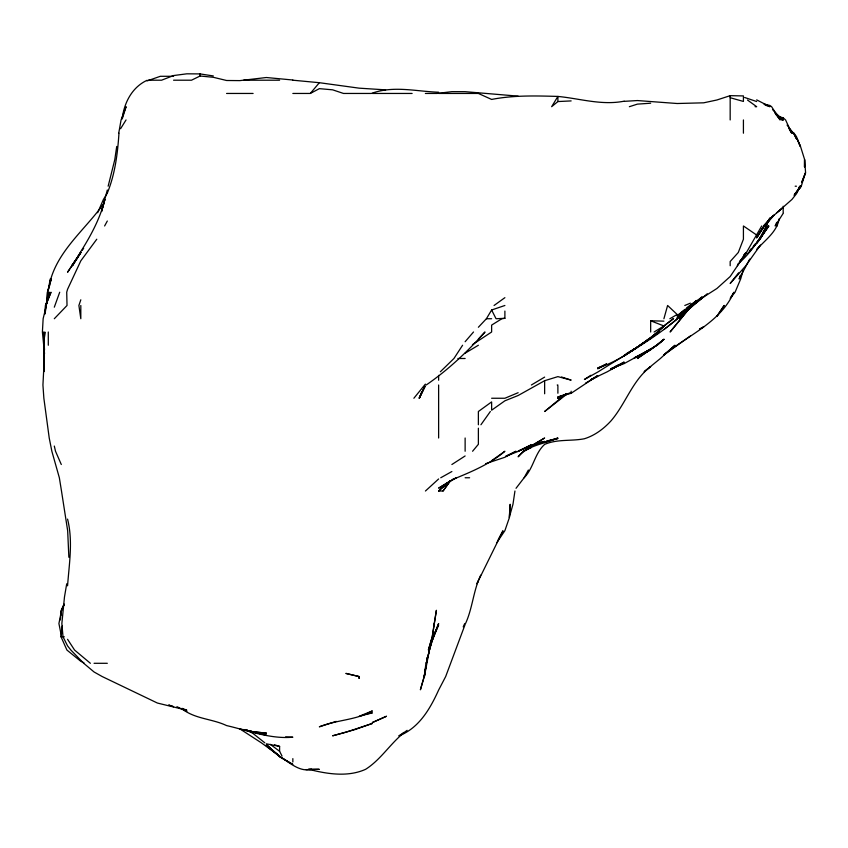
<?xml version="1.0" encoding="UTF-8"?>
<svg xmlns="http://www.w3.org/2000/svg" width="848" height="848" viewBox="0 0 848 848"><rect width="100%" height="100%" fill="white"/><g stroke="black" fill="none" stroke-linecap="round" stroke-linejoin="round"><path stroke-width="1.27" d="M47.53 298.252L47.605 292.231L46.428 304.273L49.661 292.231L45.792 305.481L51.018 292.231L45.41 305.481L44.7 313.919M43.746 334.398L43.63 331.992L43.831 371.742L44.308 358.492L42.93 384.992L43.863 398.253L49.226 438.003L51.855 451.253L59.349 477.763L61.491 491.013L67.67 530.774L68.858 557.274M61.84 633.17L62.317 627.149M43.725 345.242L44.87 331.992L43.714 345.242L44.149 358.492M60.367 619.92L61.215 610.284L63.854 604.762M118.964 133.2C117.628 153.594 115.084 174.031 107.314 193.1M67.564 585.82C69.176 563.634 73.108 541.098 67.564 519.103M61.014 615.107L61.565 610.284L64.056 604.264M49.269 287.408L49.544 285.002M49.82 282.596C57.664 250.139 86.167 228.865 104.463 202.524M83.92 662.797L80.814 661.302L66.918 650.045L61.024 636.784L62.317 625.941M425.654 665.648L424.244 676.545L420.396 689.795L424.191 676.545L427.392 657.274M116.717 146.46L114.777 159.71L108.152 186.21M514.948 491.013L512.976 504.263L509.277 517.513L510.178 504.263L509.415 517.513L504.889 530.668L496.536 543.006M45.029 313.919L46.333 305.481L43.142 318.731L42.4 331.992L44.531 353.669M427.339 657.274L424.403 676.545L429.152 651.243L426.226 663.295L432.724 636.784L438.628 624.891L430.318 645.222L438.628 623.534L433.445 636.784L429.417 650.045L432.724 636.784M66.716 583.784L64.469 597.034L61.862 623.534L63.006 636.784L67.564 645.879L70.861 650.045L83.729 663.295L94.064 671.987L102.184 676.545L157.41 703.045L186.836 710.221L182.013 708.345M424.244 676.545L425.367 669.888M118.731 133.2L121.073 119.95L126.087 106.7L122.292 118.752M46.523 304.273L48.643 292.231L46.078 305.481M50.233 278.981L48.071 291.023L51.24 278.981L47.393 292.231L47.414 298.252M122.176 118.752C124.115 102.831 131.938 87.333 147.075 80.284M107.314 190.005L101.58 211.512L104.876 199.46C100.244 218.243 91.033 235.288 80.814 251.538L72.493 265.731L80.814 252.471L71.783 265.731L78.557 256.435M663.91 318.731L667.609 305.481L677.16 314.47L669.878 318.731M759.702 245.878L756.681 249.683C764.917 240.058 776.959 232.129 779.174 218.742M743.081 270.618L740.675 278.981L735.068 292.231L730.17 298.358M54.304 307.188L59.71 292.231M80.814 299.8L78.896 305.481L80.814 318.731L80.814 305.481M740.421 275.229L739.127 278.981L749.738 259.096M421.541 392.221L419.315 398.253L424.816 386.2M465.541 623.534C472.643 608.048 473.332 590.515 480.721 575.135M465.128 624.478L445.677 676.545L438.628 690.06C430.159 708.737 419.039 728.125 398.867 735.916L403.966 732.386M796.94 138.542L800.523 146.46L804.667 159.71L805.6 172.96L801.657 182.596L805.324 172.96L801.275 186.21L793.993 195.273M776.747 222.356L775.178 225.971L783.181 213.378M97.668 212.721L103.414 199.46L107.314 193.185M64.289 604.264L61.565 610.284L58.915 623.534L61.554 636.784M463.209 626.852L464.736 623.534M423.311 389.412L419.177 398.253L425.367 386.179M769.931 217.809C762.585 235.278 752.462 251.464 738.025 263.961M478.378 580.891L476.873 583.784L502.981 530.774L498.221 539.604M769.38 218.826L765.511 225.971L769.931 218.519L765.235 225.971L769.931 219.197L764.334 225.971L774.012 215.265M756.681 243.609L759.925 239.221L767.122 225.971L759.903 239.221L747.088 254.294M104.611 225.971L107.314 221.021M516.029 488.289L524.128 477.763L528.357 470.036M761.705 225.971L746.452 252.471L730.17 276.554L716.92 288.49L690.42 305.471M800.904 186.21L800.236 186.21L796.431 193.09L799.781 186.21L796.431 193.821L791.947 199.46L769.931 218.879L763.539 225.971L773.768 215.339L763.963 225.971L756.681 237.769L764.08 225.971L769.931 219.335L764.069 225.971L756.681 237.069L764.08 225.971M478.378 327.264L486.402 318.731L491.628 310.008L504.889 305.481M796.431 192.602L801.053 186.21L794.544 194.234L796.431 192.517L800.236 186.21M730.796 297.341L733.912 292.231C720.461 322.526 688.12 335.13 663.91 354.888L674.976 345.242L660.391 358.492L644.162 371.742L650.66 366.527C632.216 380.688 625.739 403.818 610.899 420.99C603.564 428.929 594.808 435.501 584.399 438.755C571.139 441.352 557.327 438.882 544.639 444.394C534.6 453.404 533.625 468.128 524.128 477.763M120.564 128.748L126.045 119.95M756.681 237.769L765.733 223.946M744.618 254.358L740.039 261.513M759.925 239.221L768.32 225.971L760.37 238.118M737.325 265.731L738.682 263.622M462.595 345.242L453.945 358.492L440.366 371.742M743.42 256.955L746.431 252.471M760.359 238.203L768.903 225.971L760.105 238.203M82.235 250.277L83.666 248.273M480.933 424.753L490.345 411.503M443.038 491.013L450.405 480.721L443.038 491.013L438.628 491.013M796.431 192.485L801.053 186.21M80.91 252.471L67.564 272.24L80.814 252.291M760.465 245.061L745.805 265.731L730.17 283.486L738.587 272.833M413.877 398.253L425.367 384.123M767.408 221.922L773.832 215.35M472.58 451.253L478.378 444.299L478.378 428.198M292.846 93.45L310.304 93.45L319.357 82.701L359.107 88.16L385.617 89.856M753.543 246.068L755.112 244.245M465.128 341.723L473.513 331.992M749.78 250.467L751.498 248.464M753.225 246.45L755.812 243.44M96.778 239.221L80.814 260.834L67.564 289.274L66.716 292.231L67.024 305.481L54.304 318.731M478.378 339.105L485.003 331.992C467.396 351.782 448.083 369.961 426.215 384.992M530.254 447.256L523.439 451.253L518.139 456.818C527.869 445.094 544.66 443.949 557.889 438.003L545.847 441.638L557.889 438.501L547.055 440.928M691.777 305.481L670.111 331.992L690.42 306.997L679.767 318.731L690.42 307.336L701.794 296.938M745.254 256.117L739.467 261.407M686.626 309.35L677.16 318.36L690.42 306.255L677.16 317.777L701.625 297.478M447.14 483.063L438.628 490.971L450.924 480.615M425.442 491.013L438.628 478.961M694.512 302.98L696.346 301.305M707.264 293.768L677.16 319.039C652.918 339.518 624.965 354.761 598.306 371.742L584.399 379.491L590.918 375.261M677.499 318.731L663.91 329.543M696.759 300.436L690.834 305.481L696.759 300.764M407.114 730.34C391.511 741.449 381.812 759.055 365.626 769.306C347.733 777.372 327.042 773.97 308.661 769.306M562.521 396.663L544.639 411.503L567.195 393.875M571.149 100.912L557.889 101.559L551.645 106.7L557.889 96.428C580.021 98.569 601.741 105.618 624.149 101.177M776.779 212.721L783.181 207.453L777.584 211.968M677.16 315.7L684.919 309.414M686.859 307.845L689.774 305.481M677.16 315.901L690.399 305.481M696.685 300.764L690.707 305.481L701.678 297.351M673.132 318.731L663.91 325.961L654.105 331.992M655.695 334.313L652.674 336.645L655.833 334.313M673.598 318.731L663.91 325.961L650.66 320.777L650.66 331.992M659.437 331.992L640.145 345.242L659.023 331.992M663.91 354.888L690.42 335.946M494.066 305.481L504.889 297.669M653.872 335.84L659.235 331.992M690.42 304.994L696.537 300.616M491.628 460.665L504.889 451.253C489.497 464.513 470.46 472.156 451.878 479.82L456.394 477.763L438.628 488.141L450.776 480.519M650.66 349.228L637.41 358.492L656.861 345.242L663.91 339.37L650.66 349.736L637.41 356.934L656.861 345.242L651.688 348.56M626.365 353.669L637.41 347.139L624.149 355.863L650.66 338.182L657.868 331.992C639.233 346.016 620.238 360.898 597.649 368.053L606.49 363.972M639.742 345.242L650.66 338.119L663.91 326.363L650.66 338.098L647.342 339.921M451.878 464.513L465.128 455.959M569.941 392.836L557.889 398.253L557.889 397.012L571.149 393.281L597.649 375.643L591.024 379.745M147.075 80.931L160.325 76.299L173.575 76.288M465.128 353.192L478.378 345.242M618.637 364.947L610.899 369.558L618.637 365.181M531.389 384.992L544.639 377.106M566.676 393.61L558.864 398.253L566.676 393.79M532.491 445.041L544.639 438.003L531.389 446.101L518.139 451.136L531.389 444.787L518.139 451.422L506.086 456.16M585.502 383.201L597.649 376.226L591.024 379.554L607.348 371.742L624.149 362.085L610.899 369.272L624.149 362.478L614.217 367.184M472.41 344.68L491.628 331.992L491.628 325.102L501.889 318.731L504.889 318.307L504.889 311.068M440.748 477.763L451.878 471.53M310.304 93.45L319.357 88.648L332.607 89.824L343.493 93.45L371.371 93.45C393.345 85.319 416.156 91.457 438.628 92.231M606.49 364.068L597.649 368.763L606.49 364.205M557.889 398.253L564.524 394.744M647.342 340.133L650.66 338.437M292.846 80.009L266.346 77.518L239.836 80.613L226.586 80.496L213.336 77.295L200.086 76.013L191.51 80.2L173.575 80.2M505.991 456.097L515.976 451.253L504.889 457.273L485.597 463.697M523.439 451.253L531.389 447.49M518.139 392.709L504.889 398.253L491.628 398.253M684.792 305.481L690.42 303.16M615.722 366.336L624.149 362.849L610.899 368.742L624.149 363.601L650.66 349.079L634.315 358.047L650.66 349.736L634.431 357.697M360.315 715.807L372.357 710.91C356.043 720.302 336.582 719.804 319.357 726.81L336.221 721.383M557.889 397.012L566.326 394.013M730.17 97.711L743.42 101.442L743.42 95.919L730.17 95.665L716.92 99.99L703.67 102.82L677.16 103.509L637.41 100.552L624.149 101.347M532.597 445.285L544.639 441.416L538.618 442.614M629.364 106.7L637.41 104.124L650.66 103.212M359.107 716.306L372.357 712.85L366.336 713.974M309.425 769.443L311.629 769.306C299.312 772.443 289.327 762.14 279.596 756.469L292.846 764.472L279.596 756.766L266.346 744.491L279.109 756.056L266.346 745.795L279.596 756.056L261.332 742.806L239.836 728.867M504.889 318.307L496.048 318.731L491.628 310.008M306.096 769.634L318.731 769.306M148.294 80.2L161.576 80.2L173.575 75.546L186.836 73.818L200.086 73.914L213.336 75.949M243.673 80.2L279.596 80.2M292.846 80.2L319.357 82.701M226.586 93.45L253.096 93.45M372.357 93.45L412.117 93.45M425.367 93.45L436.953 93.45L451.878 91.658L465.128 91.679L518.139 96.142M438.628 93.45L478.378 93.45L491.628 99.439C513.39 95.167 535.809 95.803 557.889 96.428L557.889 101.559M755.07 106.7L756.681 106.7L747.501 100.032M780.181 118.116L782.047 119.95L783.181 119.95L774.659 112.286M795.18 186.21L796.431 186.21M776.545 225.971L777.097 225.971M486.402 318.731L491.628 318.731M457.899 358.492L465.128 358.492M557.21 384.992L557.889 384.992M465.128 477.763L469.601 477.763M61.024 636.784L64.278 636.784M94.064 663.295L107.314 663.295M358.99 676.545L359.107 678.336L358.99 676.545L345.857 673.407L359.107 676.545M308.63 769.306L319.357 769.306M650.66 320.777L663.91 321.148M285.617 736.88L292.846 737.209C270.088 739.202 248.432 730.594 226.586 725.581C212.074 718.648 194.637 719.083 181.769 708.578M266.346 743.823L279.596 746.399L279.596 751.286L282.024 756.056M244.447 729.831L253.096 731.771L266.346 733.128L253.096 731.771L239.836 728.951M763.91 104.039L769.931 105.481L771.606 106.7L780.149 119.95L776.217 114.851M243.206 729.556L266.346 735.131L243.694 729.556L253.096 732.46L245.157 729.556M778.358 116.462L783.181 117.819L785.598 119.95L791.714 133.2L789.573 129.892M274.551 744.798L279.596 746.399M561.503 376.989L571.149 380.116L557.889 376.629L544.639 380.71L518.139 395.507L504.889 400.807L491.628 410.209L491.628 401.91L478.378 411.503L478.378 424.753M765.108 105.099L769.931 106.7L756.681 99.873M744.629 97.478L756.681 101.537M168.847 705.08L173.575 706.691L168.847 705.112M778.358 117.056L783.181 118.741L783.181 117.819M176.893 706.67L186.836 711.504L183.539 709.394M777.658 115.879L783.181 118.741M791.862 132.044L794.025 133.2L796.431 136.56L800.321 146.46L796.919 138.542M791.226 131.906L793.527 133.2L796.431 138.796L793.728 133.2L791.809 131.514M248.146 730.69L253.096 733.52L264.788 742.806M778.761 116.971L783.181 119.515L776.047 114.459M756.681 235.034L743.42 225.971L743.42 239.221L738.301 252.471L730.17 261.544L730.17 265.731M778.082 116.176L783.181 119.95M270.311 744.353L279.596 751.286M90.386 663.295L74.56 650.045L67.564 639.297M791.587 131.514L793.452 133.2L789.17 128.695M774.595 112.614L776.45 114.448M789.075 128.695L793.283 133.2L787.071 125.048M772.528 109.54L782.047 119.95M61.3 464.513L55.512 451.253L54.304 446.048M44.509 350.054L43.916 338.013M48.283 331.992L48.304 345.242M783.181 206.234L783.181 212.721M743.42 119.95L743.42 133.2M730.17 95.665L730.17 119.95M571.149 391.214L571.149 393.281M557.889 385.893L557.889 393.228M544.639 380.551L544.639 393.769M465.128 438.003L465.128 451.253M438.628 375.378L438.628 380.222M438.628 384.992L438.628 438.003M292.846 758.621L292.846 762.002M200.086 73.914L200.086 76.013M804.551 159.71L804.519 166.939L804.551 159.71M434.25 623.534L432.247 636.784L428.388 650.045L432.279 636.784L436.402 610.284L434.25 623.534M432.363 637.993L431.219 641.607L432.363 637.993M724.15 305.481L716.92 316.336L724.15 305.481M745.339 253.298L744.056 254.951L745.35 253.298M759.373 239.221L757.349 241.638L759.373 239.221M692.445 305.481L690.42 307.294L703.67 296.789L692.445 305.481M663.91 339.295L657.083 345.242L663.91 339.37M386.381 716.306L372.357 722.538L386.381 716.306M637.41 347.108L624.149 355.513L637.41 347.139M650.66 349.45L637.41 357.273L650.66 349.429M703.67 326.84L699.473 329.13L703.67 326.883M372.357 723.439L355.058 729.556L332.607 735.81L345.857 732.248L372.357 723.439"/></g></svg>
